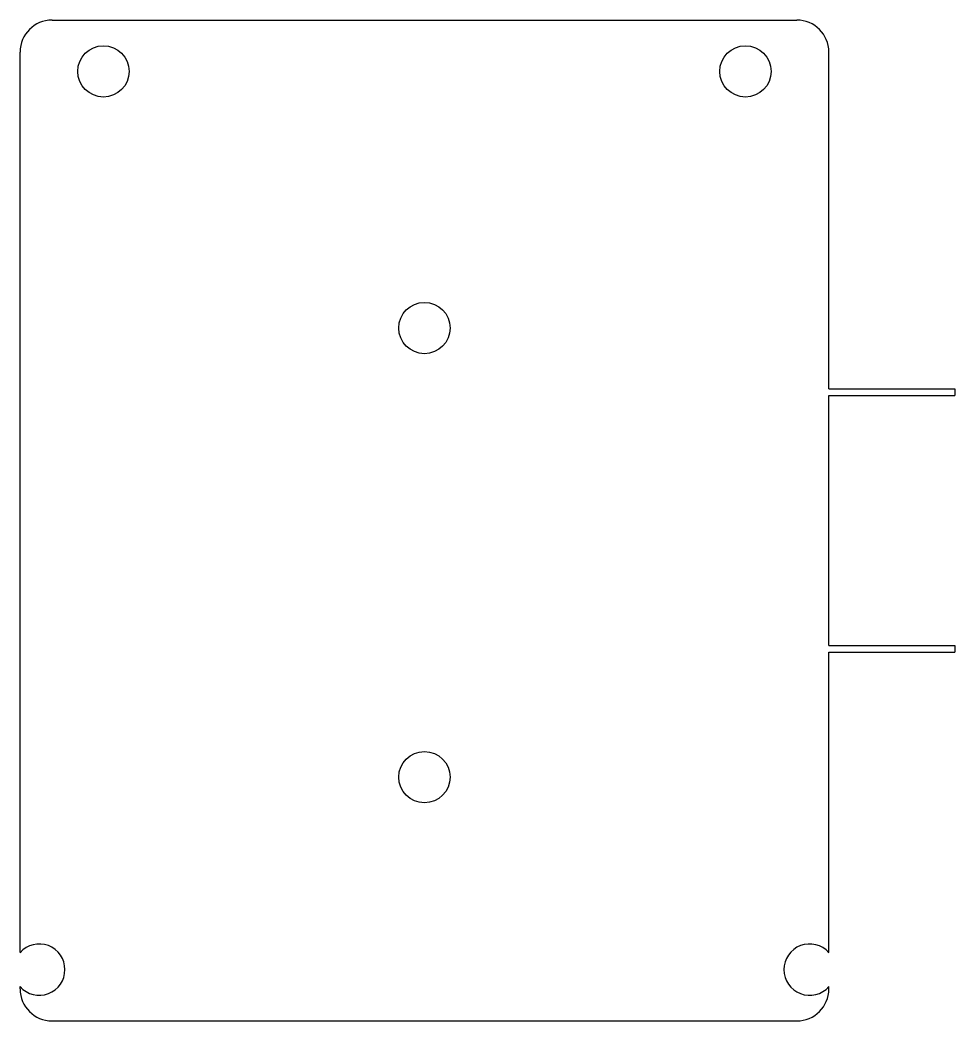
# Model space of a CAD drawing. Header units: millimetres. Extents: x -63 to 83, y -78 to 78.
import ezdxf

# ---------------------------------------------------------------- set-up
doc = ezdxf.new("R2010")
doc.units = ezdxf.units.MM

msp = doc.modelspace()

# ---------------------------------------------------------------- linework, layer by layer
for p, q in [((-58, 78), (58, 78)), ((-63, -67.35), (-63, 73)), ((63, 20.5), (63, 73)), ((63, 20.5), (82.65, 20.5)), ((82.65, 20.5), (82.65, 19.5)), ((63, 19.5), (82.65, 19.5)), ((63, -19.5), (63, 19.5)), ((63, -19.5), (82.65, -19.5)), ((82.65, -19.5), (82.65, -20.5)), ((63, -20.5), (82.65, -20.5)), ((63, -67.35), (63, -20.5)), ((-63, -73), (-63, -72.65)), ((63, -73), (63, -72.65)), ((-58, -78), (58, -78))]:
    msp.add_line(p, q)
for centre in [(-50, 70), (50, 70), (0, 30), (0, -40)]:
    msp.add_circle(centre, 4)
for centre, radius, start, end in [((-58, 73), 5, 90, 180), ((58, 73), 5, 0, 90), ((-60, -70), 4, -138.5904, 138.5904), ((60, -70), 4, 41.4096, 318.5904), ((-58, -73), 5, 180, 270), ((58, -73), 5, 270, 360)]:
    msp.add_arc(centre, radius, start, end)

doc.saveas('drawing.dxf')
